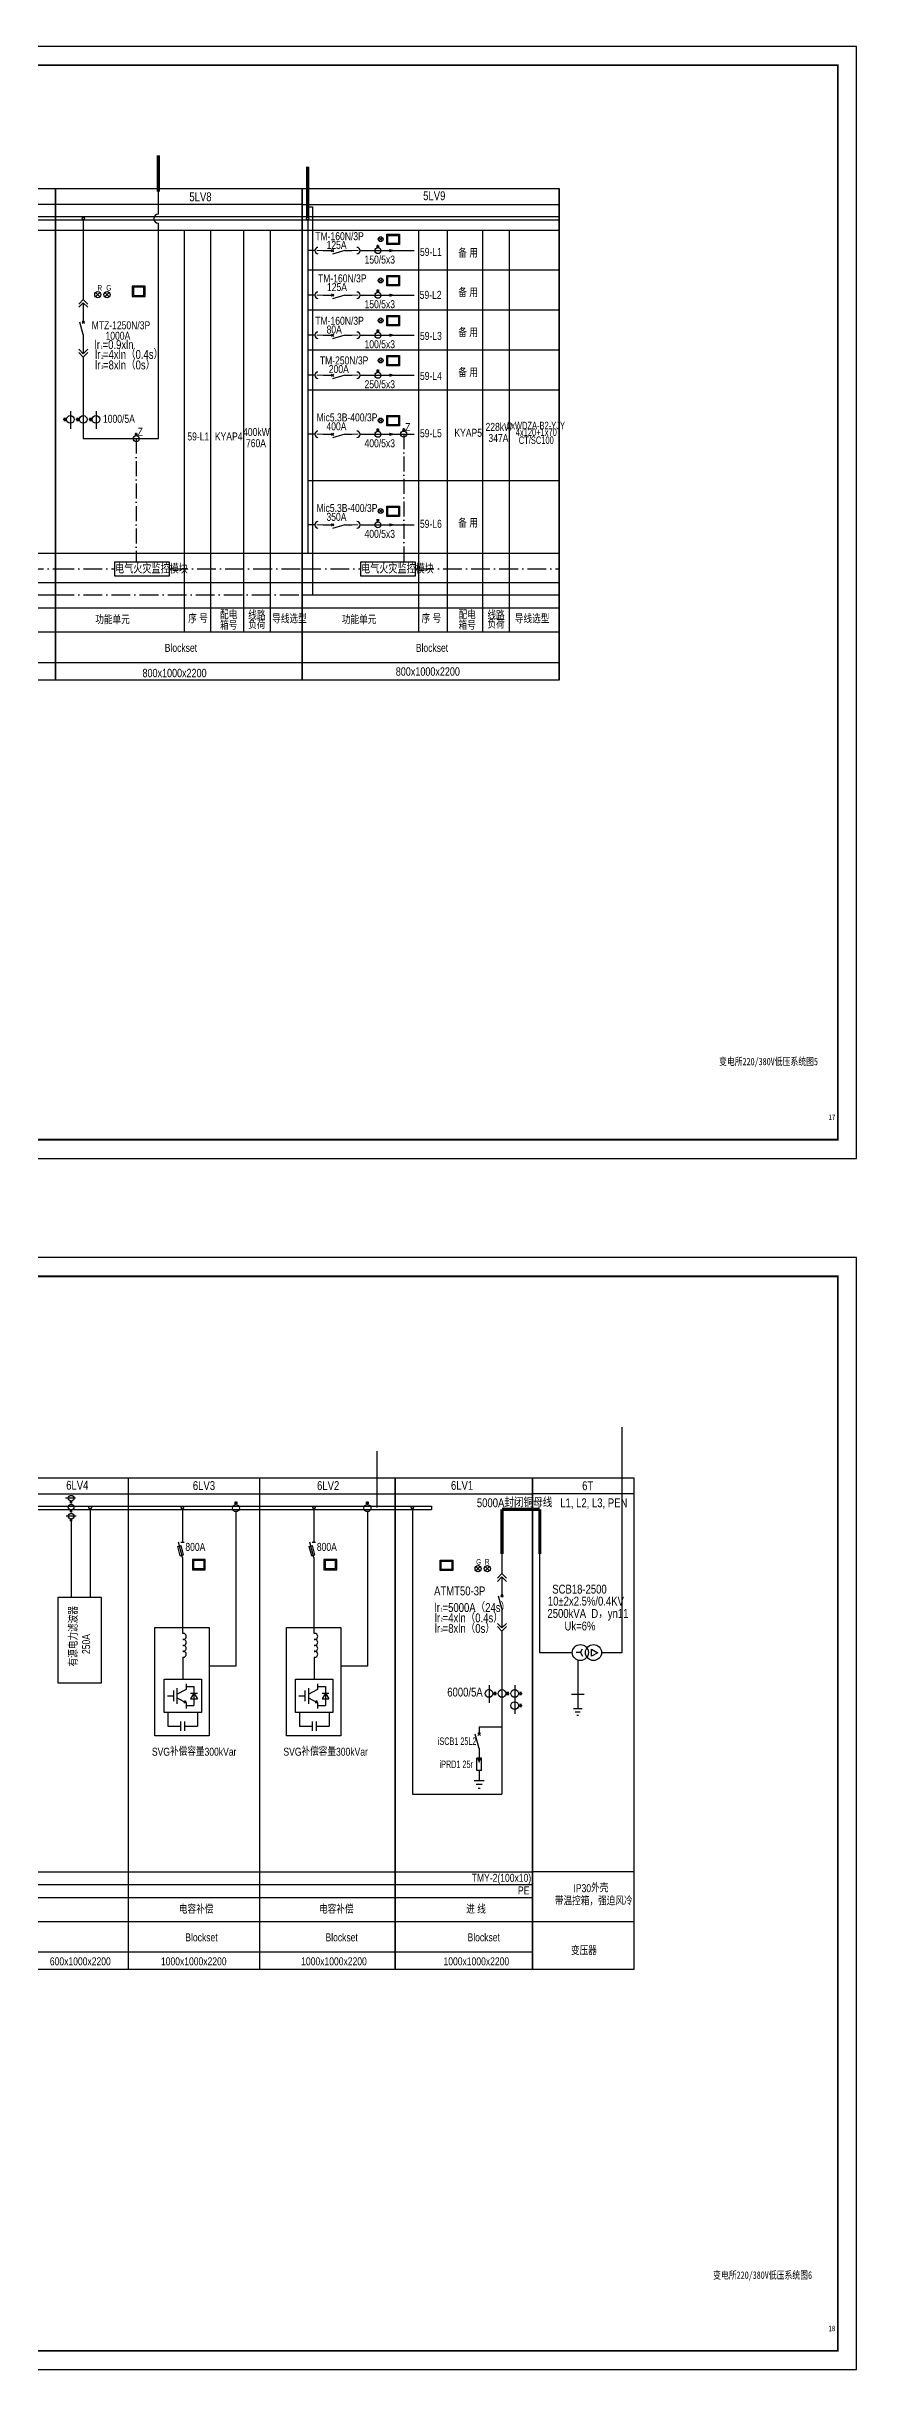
# Model space of a CAD drawing. Extents: x 562591 to 1355713, y 459382 to 835216.
# Drawn here: x 1179466 to 1222771, y 709962 to 834067 of the extents above; entities that cross this region are included whole.
import ezdxf
from ezdxf.enums import TextEntityAlignment as Align

# ---------------------------------------------------------------- set-up
doc = ezdxf.new("R2010")
doc.units = 0
doc.header["$LTSCALE"] = 1000
doc.header["$MEASUREMENT"] = 0
doc.linetypes.add('CONTROL', pattern=[1.5, 1, -0.25, 0, -0.25])
for name, color, linetype in [('!电气', 4, 'Continuous'), ('CAPDI-TK2', 7, 'Continuous'), ('ELEC', 3, 'Continuous'), ('esocket', 4, 'Continuous'), ('etext', 3, 'Continuous'), ('TEL_TITLE', 7, 'Continuous'), ('动力平面导线层', 3, 'Continuous'), ('动力平面尺寸标注层', 4, 'Continuous'), ('标注-动力', 7, 'Continuous'), ('照明平面导线层', 1, 'Continuous'), ('照明平面设备层', 3, 'Continuous')]:
    doc.layers.add(name, color=color, linetype=linetype)
doc.styles.add('CAPDI-仿宋', font='', dxfattribs={"width": 0.75})
doc.styles.add('CAPDI-宋体', font='', dxfattribs={"width": 0.75})
doc.styles.add('denggao', font='jrs.shx', dxfattribs={"width": 0.7, "height": 400, "bigfont": 'hztxt.shx'})
doc.styles.add('hz', font='jrs.shx', dxfattribs={"width": 0.7, "bigfont": 'hztxt.shx'})
doc.styles.add('JRS', font='jrs.shx', dxfattribs={"width": 0.9, "bigfont": 'hztxt.shx'})
doc.styles.get('CAPDI-仿宋').set_extended_font_data('FangSong')
doc.styles.get('CAPDI-宋体').set_extended_font_data('SimSun')
doc.linetypes.add('接地线', pattern='A,500,[136,eesltype.shx,S=100,R=0,X=0,Y=0],500,-200,60,-200', length=1460)

msp = doc.modelspace()

# ---------------------------------------------------------------- linework, layer by layer
at = {"layer": '!电气'}
for p, q in [((1179952, 825628), (1118390, 825628)), ((1179952, 800221), (1179952, 826483)), ((1193145, 825628), (1179952, 825628)), ((1193142, 800221), (1193142, 826483)), ((1193145, 825628), (1206865, 825628)), ((1152533, 824246), (1179952, 824246)), ((1179949, 824246), (1193142, 824246)), ((1186837, 824246), (1186837, 802786)), ((1188237, 824246), (1188237, 802786)), ((1189994, 824246), (1189994, 802786)), ((1191419, 824246), (1191419, 802786)), ((1193142, 824246), (1206865, 824246)), ((1199359, 824246), (1199359, 802786)), ((1200879, 824246), (1200879, 802786)), ((1202777, 824246), (1202777, 802786)), ((1204202, 824246), (1204202, 802786)), ((1193459, 822135), (1206865, 822135)), ((1193459, 819997), (1206865, 819997)), ((1193445, 817860), (1206852, 817860)), ((1193445, 815722), (1206852, 815722)), ((1193459, 810883), (1206865, 810883)), ((1166277, 806990), (1179952, 806990)), ((1179949, 806990), (1193142, 806990)), ((1193142, 806990), (1206865, 806990)), ((1170243, 805437), (1179952, 805437)), ((1179949, 805437), (1179949, 805437)), ((1179949, 805437), (1179949, 805437)), ((1179949, 805437), (1193142, 805437)), ((1179952, 805437), (1179952, 805437)), ((1179952, 805437), (1179952, 805437)), ((1180007, 805437), (1180007, 805437)), ((1180007, 805437), (1180007, 805437)), ((1193129, 805437), (1193129, 805437)), ((1193129, 805437), (1193129, 805437)), ((1193129, 805437), (1197095, 805437)), ((1193142, 805437), (1193142, 805437)), ((1193142, 805437), (1193142, 805437)), ((1193197, 805437), (1193197, 805437)), ((1193197, 805437), (1193197, 805437)), ((1197095, 805437), (1197108, 805437)), ((1197108, 805437), (1206865, 805437)), ((1206865, 805437), (1206865, 805437)), ((1206865, 805437), (1206865, 805437)), ((1170243, 804068), (1179952, 804068)), ((1179949, 804068), (1179949, 804068)), ((1179949, 804068), (1179949, 804068)), ((1179949, 804068), (1193142, 804068)), ((1193129, 804068), (1193129, 804068)), ((1193129, 804068), (1193129, 804068)), ((1193142, 804068), (1206865, 804068)), ((1206865, 804068), (1206865, 804068)), ((1206865, 804068), (1206865, 804068)), ((1170243, 802786), (1179952, 802786)), ((1179949, 802786), (1193142, 802786)), ((1193129, 802786), (1197095, 802786)), ((1197095, 802786), (1197108, 802786)), ((1197108, 802786), (1206865, 802786)), ((1170243, 801162), (1179952, 801162)), ((1179949, 801162), (1179949, 801162)), ((1179949, 801162), (1179949, 801162)), ((1179949, 801162), (1193141, 801162)), ((1193142, 801160), (1206865, 801161)), ((1206865, 801162), (1206865, 801162)), ((1206865, 801162), (1206865, 801162)), ((1183826, 757595), (1183826, 731332)), ((1183826, 757595), (1183826, 731332)), ((1190855, 757595), (1190855, 731332)), ((1178860, 756740), (1198106, 756740)), ((1178860, 756740), (1198106, 756740)), ((1198106, 756740), (1205446, 756740)), ((1210866, 756740), (1205446, 756740)), ((1178860, 736549), (1198106, 736549)), ((1198106, 736549), (1205446, 736549)), ((1210866, 736549), (1205446, 736549)), ((1178860, 735180), (1198106, 735180)), ((1198106, 735180), (1205446, 735180)), ((1178860, 733897), (1198106, 733897)), ((1198106, 733897), (1205446, 733897)), ((1205446, 733897), (1210866, 733897)), ((1178860, 732274), (1198106, 732274)), ((1198106, 732274), (1205446, 732274))]:
    msp.add_line(p, q, dxfattribs=at)
for points in [[(1166277, 826483), (1179952, 826483), (1179952, 800221), (1166277, 800221)], [(1179949, 826483), (1179949, 826483), (1179949, 800221), (1179949, 800221)], [(1179949, 826483), (1179949, 826483), (1179949, 800221), (1179949, 800221)], [(1193142, 826483), (1206865, 826483), (1206865, 800221), (1193142, 800221)], [(1193142, 826483), (1193142, 826483), (1193142, 800221), (1193142, 800221)], [(1193142, 826483), (1193142, 826483), (1193142, 800221), (1193142, 800221)], [(1193142, 826483), (1193142, 826483), (1193142, 800221), (1193142, 800221)], [(1193142, 826483), (1193142, 826483), (1193142, 800221), (1193142, 800221)], [(1206865, 826483), (1206865, 826483), (1206865, 800221), (1206865, 800221)], [(1206865, 826483), (1206865, 826483), (1206865, 800221), (1206865, 800221)], [(1178860, 757595), (1198106, 757595), (1198106, 731332), (1178860, 731332)], [(1178860, 757595), (1198106, 757595), (1198106, 731332), (1178860, 731332)], [(1198106, 757595), (1205446, 757595), (1205446, 731332), (1198106, 731332)], [(1205446, 757595), (1210866, 757595), (1210866, 731332), (1205446, 731332)]]:
    msp.add_lwpolyline(points, close=True, dxfattribs=at)
msp.add_lwpolyline([(1193142, 800221), (1179949, 800221), (1179949, 826483), (1193142, 826483)], dxfattribs=at)
at = {"layer": '!电气', "color": 1}
msp.add_lwpolyline([(1182402, 751199), (1180082, 751199), (1180082, 746650), (1182402, 746650)], close=True, dxfattribs=at)
at = {"color": 4, "ltscale": 0.3}
for p, q in [((1152533, 824974), (1179952, 824974)), ((1152533, 824803), (1179952, 824803)), ((1179845, 824974), (1193145, 824974)), ((1179845, 824803), (1193145, 824803)), ((1193142, 824803), (1206865, 824803)), ((1193145, 824974), (1206865, 824974)), ((1178860, 756085), (1198106, 756085)), ((1178860, 755914), (1198106, 755914)), ((1198106, 756085), (1198106, 756085)), ((1198106, 756085), (1200055, 756085)), ((1198106, 755914), (1198106, 755914)), ((1198106, 755914), (1200055, 755914)), ((1200055, 756085), (1200055, 755914))]:
    msp.add_line(p, q, dxfattribs=at)
at = {"color": 7, "ltscale": 0.3}
for p, q in [((1181191, 820303), (1181433, 820545)), ((1181191, 820132), (1181433, 820374)), ((1181674, 820303), (1181433, 820545)), ((1181674, 820132), (1181433, 820374)), ((1181433, 818682), (1181246, 819340)), ((1181372, 819279), (1181493, 819400)), ((1181372, 819400), (1181493, 819279)), ((1181191, 817888), (1181433, 817646)), ((1181674, 817888), (1181433, 817646)), ((1181191, 817717), (1181433, 817475)), ((1181674, 817717), (1181433, 817475)), ((1203572, 752240), (1203813, 752482)), ((1203572, 752069), (1203813, 752311)), ((1204055, 752240), (1203813, 752482)), ((1204055, 752069), (1203813, 752311)), ((1203813, 750619), (1203626, 751277)), ((1203874, 751216), (1203753, 751337)), ((1203874, 751337), (1203753, 751216)), ((1203572, 749825), (1203813, 749583)), ((1203572, 749654), (1203813, 749412)), ((1204055, 749825), (1203813, 749583)), ((1204055, 749654), (1203813, 749412)), ((1208097, 745254), (1207635, 745254)), ((1208004, 745080), (1207728, 745080)), ((1207906, 744905), (1207823, 744905))]:
    msp.add_line(p, q, dxfattribs=at)
at = {"color": 1, "ltscale": 0.3}
for p, q in [((1202596, 744299), (1202596, 743903)), ((1202596, 744299), (1203813, 744299)), ((1202596, 743134), (1202596, 742627)), ((1202596, 741961), (1202596, 741431))]:
    msp.add_line(p, q, dxfattribs=at)
at = {"color": 0, "ltscale": 0.3}
for p, q in [((1202716, 742627), (1202476, 742627)), ((1202476, 741961), (1202476, 742627)), ((1202716, 741961), (1202716, 742627)), ((1202716, 741961), (1202476, 741961))]:
    msp.add_line(p, q, dxfattribs=at)
at = {"color": 3, "ltscale": 0.3}
for p, q in [((1202327, 741431), (1202866, 741431)), ((1202435, 741227), (1202758, 741227)), ((1202549, 741023), (1202647, 741023))]:
    msp.add_line(p, q, dxfattribs=at)
at = {"color": 4, "ltscale": 0.3}
for centre in [(1181433, 824890), (1193436, 824890)]:
    msp.add_circle(centre, 64.1, dxfattribs=at)
at = {"color": 0, "ltscale": 0.3}
msp.add_solid([(1202477, 742627), (1202716, 742627), (1202596, 742351), (1202716, 742627)], dxfattribs=at)
at = {"layer": 'ELEC', "color": 0}
for p, q in [((1202596, 743134), (1202378, 743903)), ((1202667, 743832), (1202526, 743973)), ((1202667, 743973), (1202526, 743832))]:
    msp.add_line(p, q, dxfattribs=at)
at = {"layer": 'esocket'}
for points in [[(1183114, 806540), (1186024, 806540), (1186024, 805771), (1183114, 805771)], [(1196264, 806540), (1199174, 806540), (1199174, 805771), (1196264, 805771)]]:
    msp.add_lwpolyline(points, close=True, dxfattribs=at)
at = {"layer": 'TEL_TITLE'}
for points in [[(1096671, 774667), (1222771, 774667), (1222771, 834067), (1096671, 834067)], [(1096671, 709962), (1222771, 709962), (1222771, 769362), (1096671, 769362)]]:
    msp.add_lwpolyline(points, close=True, dxfattribs=at)
at = {"layer": 'TEL_TITLE', "const_width": 100}
for points in [[(1099171, 775667), (1221771, 775667), (1221771, 833067), (1099171, 833067)], [(1099171, 710962), (1221771, 710962), (1221771, 768362), (1099171, 768362)]]:
    msp.add_lwpolyline(points, close=True, dxfattribs=at)
at = {"layer": '动力平面导线层', "linetype": '接地线', "ltscale": 0.002}
for p, q in [((1170256, 804763), (1179952, 804763)), ((1193142, 804763), (1206865, 804763)), ((1178860, 735875), (1198106, 735875)), ((1198106, 735875), (1205446, 735875))]:
    msp.add_line(p, q, dxfattribs=at)
at = {"layer": '动力平面导线层', "linetype": '接地线', "ltscale": 0.01}
msp.add_line((1207866, 747860), (1207866, 745254), dxfattribs=at)
at = {"layer": '动力平面导线层', "linetype": '接地线', "ltscale": 0.002}
msp.add_lwpolyline([(1193465, 825493), (1193687, 825493), (1193686, 804763)], dxfattribs=at)
at = {"layer": '动力平面尺寸标注层', "color": 3}
for p, q in [((1197130, 759021), (1197130, 756011)), ((1207541, 746050), (1208204, 746050))]:
    msp.add_line(p, q, dxfattribs=at)
at = {"layer": '标注-动力', "ltscale": 0.3}
for p, q in [((1194820, 823101), (1194699, 823222)), ((1194699, 823101), (1194820, 823222)), ((1195417, 823161), (1194759, 822974)), ((1197114, 823424), (1197249, 823424)), ((1197114, 823370), (1197249, 823370)), ((1197182, 823323), (1197182, 823470)), ((1197238, 823864), (1197423, 823678)), ((1197238, 823678), (1197423, 823864)), ((1197237, 821661), (1197422, 821475)), ((1197237, 821475), (1197422, 821661)), ((1182096, 820694), (1182329, 820926)), ((1182096, 820926), (1182329, 820694)), ((1182588, 820926), (1182820, 820694)), ((1182588, 820694), (1182820, 820926)), ((1194820, 820718), (1194699, 820839)), ((1194699, 820718), (1194820, 820839)), ((1195417, 820778), (1194759, 820591)), ((1197114, 821041), (1197249, 821041)), ((1197114, 820987), (1197249, 820987)), ((1197182, 820940), (1197182, 821087)), ((1197237, 819523), (1197422, 819337)), ((1197237, 819337), (1197422, 819523)), ((1194820, 818581), (1194699, 818701)), ((1194699, 818581), (1194820, 818701)), ((1195417, 818641), (1194759, 818454)), ((1197114, 818904), (1197249, 818904)), ((1197114, 818850), (1197249, 818850)), ((1197182, 818803), (1197182, 818950)), ((1197114, 816766), (1197249, 816766)), ((1197114, 816712), (1197249, 816712)), ((1197182, 816665), (1197182, 816812)), ((1197237, 817386), (1197422, 817200)), ((1197237, 817200), (1197422, 817386)), ((1194820, 816443), (1194699, 816564)), ((1194699, 816443), (1194820, 816564)), ((1195417, 816503), (1194759, 816316)), ((1180543, 814141), (1180357, 814141)), ((1180415, 814226), (1180415, 814055)), ((1180483, 814226), (1180483, 814055)), ((1181227, 814141), (1181041, 814141)), ((1181099, 814226), (1181099, 814055)), ((1181167, 814226), (1181167, 814055)), ((1181911, 814141), (1181725, 814141)), ((1181783, 814226), (1181783, 814055)), ((1181851, 814226), (1181851, 814055)), ((1197238, 814179), (1197423, 813993)), ((1197238, 813993), (1197423, 814179)), ((1184197, 813378), (1184332, 813378)), ((1184197, 813324), (1184332, 813324)), ((1184264, 813277), (1184264, 813424)), ((1194820, 813289), (1194699, 813409)), ((1194699, 813289), (1194820, 813409)), ((1195417, 813349), (1194759, 813162)), ((1197114, 813628), (1197249, 813628)), ((1197114, 813574), (1197249, 813574)), ((1197182, 813511), (1197182, 813658)), ((1198500, 813624), (1198634, 813624)), ((1198500, 813570), (1198634, 813570)), ((1198567, 813522), (1198567, 813670)), ((1197238, 809340), (1197423, 809154)), ((1197238, 809154), (1197423, 809340)), ((1194820, 808449), (1194699, 808570)), ((1194699, 808449), (1194820, 808570)), ((1195417, 808510), (1194759, 808323)), ((1197114, 808788), (1197249, 808788)), ((1197114, 808734), (1197249, 808734)), ((1197182, 808671), (1197182, 808818)), ((1180850, 756314), (1180724, 756314)), ((1180850, 756263), (1180724, 756263)), ((1180850, 755836), (1180724, 755836)), ((1180787, 756358), (1180787, 756220)), ((1180787, 755880), (1180787, 755742)), ((1189674, 756289), (1189516, 756289)), ((1189674, 756226), (1189516, 756226)), ((1189595, 756171), (1189595, 756343)), ((1196703, 756289), (1196545, 756289)), ((1196703, 756226), (1196545, 756226)), ((1196624, 756171), (1196624, 756343)), ((1180850, 755786), (1180724, 755786)), ((1180850, 755353), (1180724, 755353)), ((1180850, 755302), (1180724, 755302)), ((1180787, 755397), (1180787, 755259)), ((1186489, 753935), (1186664, 753979)), ((1186615, 753436), (1186489, 753935)), ((1186732, 753343), (1186523, 754166)), ((1186615, 753436), (1186790, 753480)), ((1186642, 754158), (1186822, 754158)), ((1186790, 753480), (1186664, 753979)), ((1193518, 753935), (1193693, 753979)), ((1193644, 753436), (1193518, 753935)), ((1193761, 753343), (1193552, 754166)), ((1193644, 753436), (1193819, 753480)), ((1193671, 754158), (1193851, 754158)), ((1193819, 753480), (1193693, 753979)), ((1202658, 752863), (1202426, 752631)), ((1202658, 752631), (1202426, 752863)), ((1203150, 752631), (1202918, 752863)), ((1203150, 752863), (1202918, 752631)), ((1186738, 749602), (1186738, 749288)), ((1193767, 749602), (1193767, 749288)), ((1186753, 748011), (1186753, 747425)), ((1186753, 747425), (1186753, 746846)), ((1193782, 748011), (1193782, 747425)), ((1193782, 747425), (1193782, 746846)), ((1186254, 745944), (1185937, 745944)), ((1186254, 746232), (1186254, 745672)), ((1186444, 746366), (1186444, 745522)), ((1186444, 746036), (1186953, 746308)), ((1186953, 746308), (1186953, 746603)), ((1186953, 746456), (1187352, 746456)), ((1187168, 746091), (1187535, 746091)), ((1187352, 746091), (1187168, 745796)), ((1187352, 746456), (1187352, 745432)), ((1187352, 746091), (1187535, 745796)), ((1193283, 745944), (1192966, 745944)), ((1193283, 746232), (1193283, 745672)), ((1193473, 746366), (1193473, 745522)), ((1193473, 746036), (1193982, 746308)), ((1193982, 746308), (1193982, 746603)), ((1193982, 746456), (1194380, 746456)), ((1194197, 746091), (1194564, 746091)), ((1194380, 746091), (1194197, 745796)), ((1194380, 746456), (1194380, 745432)), ((1194380, 746091), (1194564, 745796)), ((1203335, 746078), (1203522, 746078)), ((1203395, 746163), (1203395, 745992)), ((1203463, 746163), (1203463, 745992)), ((1204019, 746078), (1204206, 746078)), ((1204079, 746163), (1204079, 745992)), ((1204147, 746163), (1204147, 745992)), ((1204703, 746078), (1204890, 746078)), ((1204763, 746163), (1204763, 745992)), ((1204831, 746163), (1204831, 745992)), ((1185959, 745064), (1185959, 744340)), ((1186444, 745852), (1186953, 745579)), ((1186953, 745579), (1186806, 745579)), ((1186953, 745579), (1186872, 745702)), ((1186953, 745285), (1186953, 745579)), ((1186953, 745432), (1187352, 745432)), ((1187168, 745796), (1187535, 745796)), ((1187547, 745064), (1187547, 744340)), ((1192988, 745064), (1192988, 744340)), ((1193473, 745852), (1193982, 745579)), ((1193982, 745579), (1193835, 745579)), ((1193982, 745579), (1193901, 745702)), ((1193982, 745285), (1193982, 745579)), ((1193982, 745432), (1194380, 745432)), ((1194197, 745796), (1194564, 745796)), ((1194576, 745064), (1194576, 744340)), ((1204703, 745433), (1204890, 745433)), ((1204763, 745519), (1204763, 745348)), ((1204831, 745519), (1204831, 745348)), ((1185959, 744340), (1186641, 744340)), ((1186641, 744589), (1186641, 744092)), ((1186847, 744589), (1186847, 744092)), ((1186847, 744340), (1187547, 744340)), ((1192988, 744340), (1193669, 744340)), ((1193669, 744589), (1193669, 744092)), ((1193876, 744589), (1193876, 744092)), ((1193876, 744340), (1194576, 744340))]:
    msp.add_line(p, q, dxfattribs=at)
at = {"layer": '标注-动力'}
for q in [(1208117, 748459), (1207781, 748264), (1208117, 748070)]:
    msp.add_line((1208005, 748264), q, dxfattribs=at)
at = {"layer": '标注-动力', "ltscale": 0.3, "const_width": 59.8}
for points in [[(1194250, 823161), (1193908, 823161)], [(1195790, 823161), (1196132, 823161)], [(1194250, 820778), (1193908, 820778)], [(1195790, 820778), (1196132, 820778)], [(1194250, 818641), (1193908, 818641)], [(1195790, 818641), (1196132, 818641)], [(1194250, 816503), (1193908, 816503)], [(1195790, 816503), (1196132, 816503)], [(1194250, 813349), (1193908, 813349)], [(1195790, 813349), (1196132, 813349)], [(1194250, 808510), (1193908, 808510)], [(1195790, 808510), (1196132, 808510)]]:
    msp.add_lwpolyline(points, dxfattribs=at)
at = {"layer": '标注-动力', "ltscale": 0.3}
for points in [[(1197656, 824035), (1198340, 824035), (1198340, 823479), (1197656, 823479)], [(1197655, 821832), (1198339, 821832), (1198339, 821276), (1197655, 821276)], [(1184738, 821265), (1184054, 821265), (1184054, 820710), (1184738, 820710)], [(1197655, 819694), (1198339, 819694), (1198339, 819139), (1197655, 819139)], [(1197655, 817557), (1198339, 817557), (1198339, 817001), (1197655, 817001)], [(1197656, 814350), (1198340, 814350), (1198340, 813794), (1197656, 813794)], [(1197656, 809511), (1198340, 809511), (1198340, 808955), (1197656, 808955)], [(1187955, 753243), (1187271, 753243), (1187271, 752687), (1187955, 752687)], [(1194984, 753243), (1194300, 753243), (1194300, 752687), (1194984, 752687)], [(1200508, 753202), (1201192, 753202), (1201192, 752647), (1200508, 752647)], [(1185266, 749612), (1188170, 749612), (1188170, 743810), (1185266, 743810)], [(1192295, 749612), (1195199, 749612), (1195199, 743810), (1192295, 743810)], [(1208939, 748259), (1208606, 748066), (1208606, 748452)]]:
    msp.add_lwpolyline(points, close=True, dxfattribs=at)
for points in [[(1197795, 823161, 173, 0, 0), (1198135, 823161, 0, 0, 0)], [(1197795, 820778, 173, 0, 0), (1198135, 820778, 0, 0, 0)], [(1197795, 818641, 173, 0, 0), (1198135, 818641, 0, 0, 0)], [(1197795, 816503, 173, 0, 0), (1198135, 816503, 0, 0, 0)], [(1197795, 813349, 173, 0, 0), (1198135, 813349, 0, 0, 0)], [(1197795, 808510, 173, 0, 0), (1198135, 808510, 0, 0, 0)]]:
    msp.add_lwpolyline(points, format="xyseb", dxfattribs=at)
for points in [[(1185752, 746846), (1187753, 746846), (1187753, 745064), (1185752, 745064), (1185752, 746846)], [(1192781, 746846), (1194782, 746846), (1194782, 745064), (1192781, 745064), (1192781, 746846)]]:
    msp.add_lwpolyline(points, dxfattribs=at)
for centre, radius in [((1197182, 823161), 162), ((1197330, 823771), 131), ((1197330, 821568), 131), ((1182213, 820810), 164), ((1182704, 820810), 164), ((1197182, 820778), 162), ((1197330, 819430), 131), ((1197182, 818641), 162), ((1197182, 816503), 162), ((1197330, 817293), 131), ((1180749, 814141), 205), ((1181433, 814141), 205), ((1182117, 814141), 205), ((1197330, 814086), 131), ((1184264, 813115), 162), ((1197182, 813349), 162), ((1198567, 813361), 162), ((1197330, 809247), 131), ((1197182, 808510), 162), ((1180787, 756509), 151), ((1180787, 756031), 151), ((1181799, 756010), 75), ((1181799, 756010), 75), ((1186738, 756000), 64.1), ((1189595, 755982), 189), ((1193767, 756000), 64.1), ((1196624, 755982), 189), ((1199029, 756000), 64.1), ((1180787, 755548), 151), ((1202542, 752747), 164), ((1203034, 752747), 164), ((1203129, 746078), 205), ((1203813, 746078), 205), ((1204497, 746078), 205), ((1204497, 745433), 205)]:
    msp.add_circle(centre, radius, dxfattribs=at)
at = {"layer": '标注-动力'}
for centre in [(1208005, 748264), (1208709, 748264)]:
    msp.add_circle(centre, 428, dxfattribs=at)
at = {"layer": '标注-动力', "ltscale": 0.3}
for centre, radius, start, end in [((1193981, 823161), 171, 90, 270), ((1196059, 823161), 171, 270, 90), ((1193981, 820778), 171, 90, 270), ((1196059, 820778), 171, 270, 90), ((1193981, 818641), 171, 90, 270), ((1196059, 818641), 171, 270, 90), ((1193981, 816503), 171, 90, 270), ((1196059, 816503), 171, 270, 90), ((1193981, 813349), 171, 90, 270), ((1196059, 813349), 171, 270, 90), ((1193981, 808510), 171, 90, 270), ((1196059, 808510), 171, 270, 90), ((1186778, 749128), 162, 260.98292, 99.01708), ((1186778, 748809), 162, 260.98292, 99.01708), ((1186778, 748490), 162, 260.98292, 99.01708), ((1193807, 749128), 162, 260.98292, 99.01708), ((1193807, 748809), 162, 260.98292, 99.01708), ((1193807, 748490), 162, 260.98292, 99.01708), ((1186778, 748171), 162, 260.98292, 99.01708), ((1193807, 748171), 162, 260.98292, 99.01708)]:
    msp.add_arc(centre, radius, start, end, dxfattribs=at)
at = {"layer": '照明平面导线层'}
for p, q in [((1185448, 825113), (1185448, 826311)), ((1181433, 824826), (1181433, 820545)), ((1185448, 813115), (1185448, 824624)), ((1193436, 824826), (1193436, 813452)), ((1193810, 823161), (1193436, 823161)), ((1194250, 823161), (1194760, 823161)), ((1195417, 823161), (1195790, 823161)), ((1196230, 823161), (1197488, 823161)), ((1197488, 823161), (1199126, 823161)), ((1181433, 820374), (1181433, 819340)), ((1193810, 820778), (1193436, 820778)), ((1194250, 820778), (1194760, 820778)), ((1195417, 820778), (1195790, 820778)), ((1196230, 820778), (1197488, 820778)), ((1197488, 820778), (1199126, 820778)), ((1181433, 818682), (1181433, 817646)), ((1193810, 818641), (1193436, 818641)), ((1194250, 818641), (1194760, 818641)), ((1195417, 818641), (1195790, 818641)), ((1196230, 818641), (1197488, 818641)), ((1197488, 818641), (1199126, 818641)), ((1181433, 817475), (1181433, 813115)), ((1193810, 816503), (1193436, 816503)), ((1194250, 816503), (1194760, 816503)), ((1195417, 816503), (1195790, 816503)), ((1196230, 816503), (1197488, 816503)), ((1197488, 816503), (1199126, 816503)), ((1180749, 814588), (1180749, 813640)), ((1182117, 814588), (1182117, 813640)), ((1181433, 813115), (1185448, 813115)), ((1193436, 813559), (1193436, 806990)), ((1193810, 813349), (1193436, 813349)), ((1194250, 813349), (1194760, 813349)), ((1195417, 813349), (1195790, 813349)), ((1196230, 813349), (1197488, 813349)), ((1197488, 813349), (1199126, 813349)), ((1193810, 808510), (1193436, 808510)), ((1194250, 808510), (1194760, 808510)), ((1195417, 808510), (1195790, 808510)), ((1196230, 808510), (1197488, 808510)), ((1197488, 808510), (1199126, 808510)), ((1210216, 760311), (1210216, 748259)), ((1181028, 756509, 0), (1180480, 756509, 0)), ((1181799, 755935), (1181798, 751199)), ((1186738, 755932), (1186738, 754158)), ((1193767, 755932), (1193767, 754158)), ((1199029, 755936), (1199029, 740693)), ((1203813, 755914), (1203813, 752482)), ((1205838, 748259), (1205838, 755914)), ((1181059, 755548), (1180512, 755548)), ((1180787, 755259), (1180787, 751199)), ((1189595, 755793), (1189595, 747542)), ((1196624, 755793), (1196624, 747542)), ((1186738, 753338), (1186738, 749602)), ((1193767, 753338), (1193767, 749602)), ((1203813, 752311), (1203813, 751277)), ((1203813, 750619), (1203813, 749583)), ((1203813, 749412), (1203813, 740693)), ((1189595, 747542), (1188170, 747542)), ((1196624, 747542), (1195199, 747542)), ((1207578, 748259), (1205838, 748259)), ((1210216, 748259), (1209136, 748259)), ((1203129, 746525), (1203129, 745577)), ((1204497, 746525), (1204497, 744983)), ((1199029, 740693), (1203813, 740693))]:
    msp.add_line(p, q, dxfattribs=at)
at = {"layer": '照明平面导线层', "color": 3}
for points in [[(1197716, 823975), (1198281, 823975), (1198281, 823539), (1197716, 823539)], [(1197715, 821772), (1198280, 821772), (1198280, 821336), (1197715, 821336)], [(1184678, 821206), (1184113, 821206), (1184113, 820769), (1184678, 820769)], [(1197715, 819635), (1198280, 819635), (1198280, 819198), (1197715, 819198)], [(1197715, 817497), (1198280, 817497), (1198280, 817061), (1197715, 817061)], [(1197716, 814291), (1198281, 814291), (1198281, 813854), (1197716, 813854)], [(1197716, 809451), (1198281, 809451), (1198281, 809014), (1197716, 809014)], [(1187896, 753184), (1187331, 753184), (1187331, 752747), (1187896, 752747)], [(1194925, 753184), (1194360, 753184), (1194360, 752747), (1194925, 752747)], [(1200568, 753143), (1201133, 753143), (1201133, 752706), (1200568, 752706)]]:
    msp.add_lwpolyline(points, close=True, dxfattribs=at)
at = {"layer": '照明平面导线层'}
msp.add_arc((1185448, 824868), 244, 90, 270, dxfattribs=at)
at = {"layer": '照明平面设备层', "color": 2, "linetype": 'CONTROL', "ltscale": 0.8}
for p, q in [((1184264, 813115), (1184264, 806540)), ((1198567, 813361), (1198567, 806540))]:
    msp.add_line(p, q, dxfattribs=at)
at = {"layer": '照明平面设备层', "color": 3, "linetype": 'CONTROL'}
for p, q in [((1172309, 806155), (1179952, 806155)), ((1179949, 806155), (1183114, 806155)), ((1179952, 806155), (1183117, 806155)), ((1186024, 806155), (1193142, 806155)), ((1193142, 806155), (1196264, 806155)), ((1199174, 806155), (1206865, 806155)), ((1179949, 804763), (1193142, 804763))]:
    msp.add_line(p, q, dxfattribs=at)
at = {"layer": '照明平面设备层', "linetype": 'ByBlock'}
for points, const_width in [([(1185448, 826316), (1185448, 828243)], 180), ([(1193435, 824959), (1193435, 827646)], 180), ([(1205838, 755914), (1203813, 755914)], 171), ([(1203813, 755914), (1203813, 753539)], 171), ([(1205838, 755914), (1205838, 753539)], 171)]:
    msp.add_lwpolyline(points, dxfattribs=dict(at, const_width=const_width))

# ---------------------------------------------------------------- texts
at = {"layer": '!电气', "color": 120, "style": 'denggao', "width": 0.8}
for p in [(1183135, 805917, 770), (1196285, 805917, 770)]:
    msp.add_text('电气火灾监控模块', height=450, dxfattribs=at).set_placement(p)
at = {"color": 7, "ltscale": 0.75, "style": 'hz', "width": 0.7}
for s, height, p in [('R', 299, (1182189, 821022)), ('G', 299, (1182665, 821022)), ('1', 190, (1182357, 817898)), ('G', 299, (1202435, 752959)), ('R', 299, (1202903, 752959))]:
    msp.add_text(s, height=height, dxfattribs=at).set_placement(p)
at = {"color": 1, "style": 'CAPDI-仿宋', "width": 0.75}
for s, p in [('17', (1221449, 776713)), ('18', (1221449, 712009))]:
    msp.add_text(s, height=300, dxfattribs=at).set_placement(p, align=Align.CENTER)
at = {"layer": 'CAPDI-TK2', "style": 'CAPDI-宋体', "width": 0.75}
for s, p in [('变电所220/380V低压系统图5', (1218065, 779641)), ('变电所220/380V低压系统图6', (1217747, 714808))]:
    msp.add_text(s, height=400, dxfattribs=at).set_placement(p, align=Align.CENTER)
at = {"layer": 'etext', "style": 'hz', "width": 0.7}
msp.add_text('iSCB1 25L2', height=400, dxfattribs=at).set_placement((1200389, 743329, -6761167))
msp.add_text('iPRD1 25r', height=400, dxfattribs=at).set_placement((1201372, 742304, -6761167), align=Align.MIDDLE)
at = {"layer": '动力平面尺寸标注层', "color": 3, "width": 0.8}
for s, height, style, p in [('5LV8', 475, 'JRS', (1187107, 825798)), ('5LV9', 475, 'JRS', (1199604, 825854)), ('TM-160N/3P', 427.5, 'denggao', (1193838, 823718)), ('125A', 427.5, 'denggao', (1194442, 823250)), ('150/5x3', 427.5, 'denggao', (1196470, 822467)), ('59-L1', 427.5, 'denggao', (1199432, 822878)), ('备 用', 427.5, 'denggao', (1201481, 822793)), ('TM-160N/3P', 427.5, 'denggao', (1193983, 821464)), ('125A', 427.5, 'denggao', (1194462, 821001)), ('150/5x3', 427.5, 'denggao', (1196470, 820084)), ('59-L2', 427.5, 'denggao', (1199418, 820584)), ('备 用', 427.5, 'denggao', (1201481, 820681)), ('MTZ-1250N/3P', 427.5, 'denggao', (1181885, 818958)), ('TM-160N/3P', 427.5, 'denggao', (1193838, 819198)), ('80A', 427.5, 'denggao', (1194442, 818730)), ('lr =0.9xln ', 475, 'JRS', (1182044, 817900)), ('lr =4xln（0.4s）', 475, 'JRS', (1182066, 817378)), ('1000A', 427.5, 'denggao', (1182625, 818400)), ('100/5x3', 427.5, 'denggao', (1196470, 817946)), ('59-L3', 427.5, 'denggao', (1199432, 818390)), ('备 用', 427.5, 'denggao', (1201481, 818544)), ('lr =8xln（0s）', 475, 'JRS', (1182067, 816815)), ('TM-250N/3P', 427.5, 'denggao', (1194082, 817081)), ('200A', 427.5, 'denggao', (1194561, 816619)), ('59-L4', 427.5, 'denggao', (1199432, 816253)), ('备 用', 427.5, 'denggao', (1201481, 816406)), ('250/5x3', 427.5, 'denggao', (1196470, 815809)), ('1000/5A', 427.5, 'denggao', (1182490, 813961)), ('Mic5.3B-400/3P', 427.5, 'denggao', (1193904, 814037)), ('Z', 428, 'denggao', (1184341, 813271)), ('59-L1', 427.5, 'denggao', (1186999, 813020)), ('KYAP4', 427.5, 'denggao', (1188470, 813022)), ('400A', 427.5, 'denggao', (1194434, 813562)), ('400/5x3', 427.5, 'denggao', (1196470, 812655)), ('Z', 428, 'denggao', (1198643, 813516)), ('59-L5', 427.5, 'denggao', (1199432, 813191)), ('KYAP5', 427.5, 'denggao', (1201274, 813214)), ('Mic5.3B-400/3P', 427.5, 'denggao', (1193904, 809198)), ('350A', 427.5, 'denggao', (1194434, 808723)), ('400/5x3', 427.5, 'denggao', (1196470, 807815)), ('59-L6', 427.5, 'denggao', (1199432, 808352)), ('备 用', 427.5, 'denggao', (1201481, 808368)), ('功能单元', 427.5, 'denggao', (1182076, 803209)), ('序 号', 427.5, 'denggao', (1187043, 803264)), ('箱号', 427.5, 'denggao', (1188749, 802909)), ('配电', 427.5, 'denggao', (1188749, 803472)), ('线路', 427.5, 'denggao', (1190251, 803449)), ('负荷', 427.5, 'denggao', (1190251, 802946)), ('导线选型', 427.5, 'denggao', (1191537, 803256)), ('功能单元', 427.5, 'denggao', (1195256, 803209)), ('序 号', 427.5, 'denggao', (1199516, 803264)), ('箱号', 427.5, 'denggao', (1201493, 802909)), ('配电', 427.5, 'denggao', (1201493, 803472)), ('线路', 427.5, 'denggao', (1203038, 803449)), ('负荷', 427.5, 'denggao', (1203038, 802976)), ('导线选型', 427.5, 'denggao', (1204505, 803256)), ('Blockset', 427.5, 'denggao', (1185790, 801726)), ('Blockset', 427.5, 'denggao', (1199210, 801726)), ('800x1000x2200', 450, 'denggao', (1184602, 800369)), ('800x1000x2200', 450, 'denggao', (1198141, 800449)), ('6LV4', 475, 'JRS', (1180523, 756966)), ('6LV3', 475, 'JRS', (1187293, 756946)), ('6LV2', 475, 'JRS', (1193932, 756946)), ('6LV1', 475, 'JRS', (1201090, 756959)), ('6T', 475, 'JRS', (1208103, 756939)), ('5000A封闭铜母线   L1, L2, L3, PEN', 475, 'JRS', (1202474, 756028)), ('800A', 427.5, 'denggao', (1186892, 753696)), ('800A', 427.5, 'denggao', (1193921, 753696)), ('ATMT50-3P', 475, 'JRS', (1200188, 751319)), ('lr =5000A（24s）', 475, 'JRS', (1200218, 750432)), ('10%%P2x2.5%%%/0.4KV', 475, 'JRS', (1206270, 750777)), ('SCB18-2500', 475, 'JRS', (1206505, 751416)), ('lr =4xln（0.4s）', 475, 'JRS', (1200223, 749882)), ('lr =8xln（0s）', 475, 'JRS', (1200224, 749319)), ('2500kVA  D，yn11', 475, 'JRS', (1206248, 750118)), ('Uk=6%%%', 475, 'JRS', (1207160, 749446)), ('6000/5A', 475, 'JRS', (1200892, 745915)), ('SVG补偿容量300kVar', 427.5, 'denggao', (1185105, 742753)), ('SVG补偿容量300kVar', 427.5, 'denggao', (1192133, 742753)), ('TMY-2(100x10)', 427.5, 'denggao', (1202200, 736017)), ('电容补偿', 427.5, 'denggao', (1186545, 734321)), ('电容补偿', 427.5, 'denggao', (1194040, 734321)), ('进 线', 427.5, 'denggao', (1201906, 734321)), ('PE', 427.5, 'denggao', (1204671, 735343)), ('带温控箱，强迫风冷', 427.5, 'denggao', (1206643, 734768)), ('IP30外壳', 427.5, 'denggao', (1207640, 735464)), ('Blockset', 427.5, 'denggao', (1186889, 732837)), ('Blockset', 427.5, 'denggao', (1194383, 732837)), ('Blockset', 427.5, 'denggao', (1201977, 732837)), ('变压器', 427.5, 'denggao', (1207505, 732110)), ('600x1000x2200', 427.5, 'denggao', (1179649, 731555)), ('1000x1000x2200', 427.5, 'denggao', (1185587, 731555)), ('1000x1000x2200', 427.5, 'denggao', (1193082, 731555)), ('1000x1000x2200', 427.5, 'denggao', (1200691, 731555))]:
    msp.add_text(s, height=height, dxfattribs=dict(at, style=style)).set_placement(p)
at = {"layer": '动力平面尺寸标注层', "color": 3, "style": 'denggao'}
for s, height, width, p in [('400kW', 427.5, 0.8, (1190690, 813477)), ('760A', 427.5, 0.8, (1190666, 812873)), ('228kW', 427.5, 0.8, (1203649, 813751)), ('347A', 427.5, 0.8, (1203626, 813147)), ('2xWDZA-B2-YJY', 400, 0.6, (1205635, 813821)), ('4x120+1x70', 400, 0.6, (1205651, 813461)), ('CT/SC100', 400, 0.6, (1205651, 813041))]:
    msp.add_text(s, height=height, dxfattribs=dict(at, width=width)).set_placement(p, align=Align.MIDDLE)
at = {"layer": '动力平面尺寸标注层', "color": 3, "style": 'denggao', "width": 0.8}
for s, p in [('有源电力滤波器', (1181137, 747519, 0)), ('250A', (1181800, 748185, 0))]:
    msp.add_text(s, height=427.5, rotation=90, dxfattribs=at).set_placement(p)
at = {"layer": '标注-动力', "color": 7, "ltscale": 0.75, "style": 'hz', "width": 0.7}
for s, p in [('3', (1182387, 816831)), ('2', (1182397, 817395)), ('1', (1200516, 750465)), ('2', (1200539, 749933)), ('3', (1200529, 749369))]:
    msp.add_text(s, height=190, dxfattribs=at).set_placement(p)

doc.saveas('drawing.dxf')
